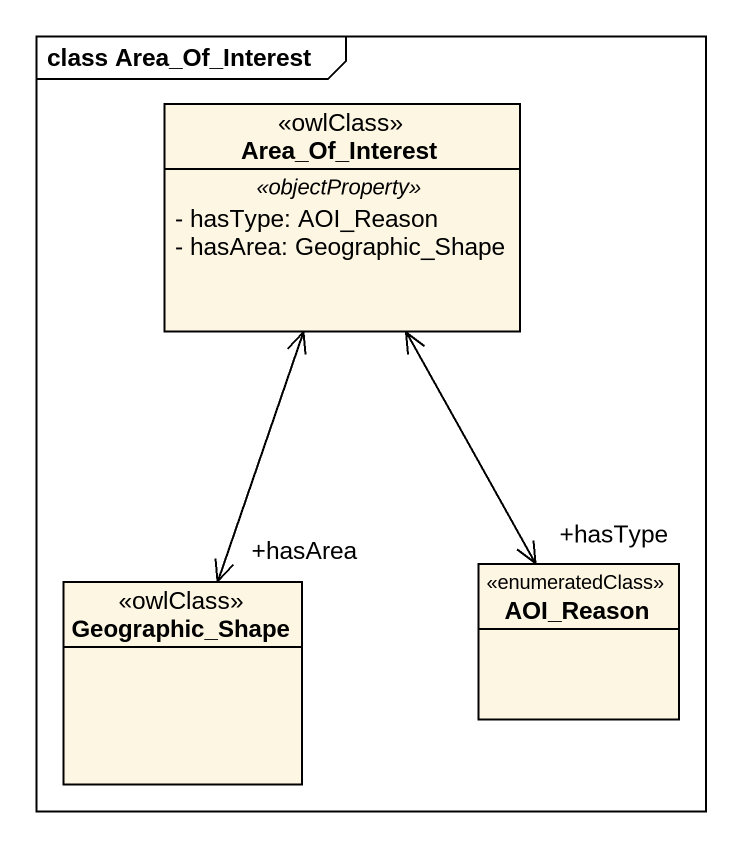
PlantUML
@startuml
mainframe class Area_Of_Interest
hide circle
hide empty members
skinparam classAttributeIconSize 0
class Area_Of_Interest <<owlClass>> {
  .. <<objectProperty>> ..
  - hasType: AOI_Reason
  - hasArea: Geographic_Shape
}
class Geographic_Shape <<owlClass>>
class AOI_Reason <<enumeratedClass>>
Area_Of_Interest <--> "+hasArea" Geographic_Shape
Area_Of_Interest <--> "+hasType" AOI_Reason
@enduml
